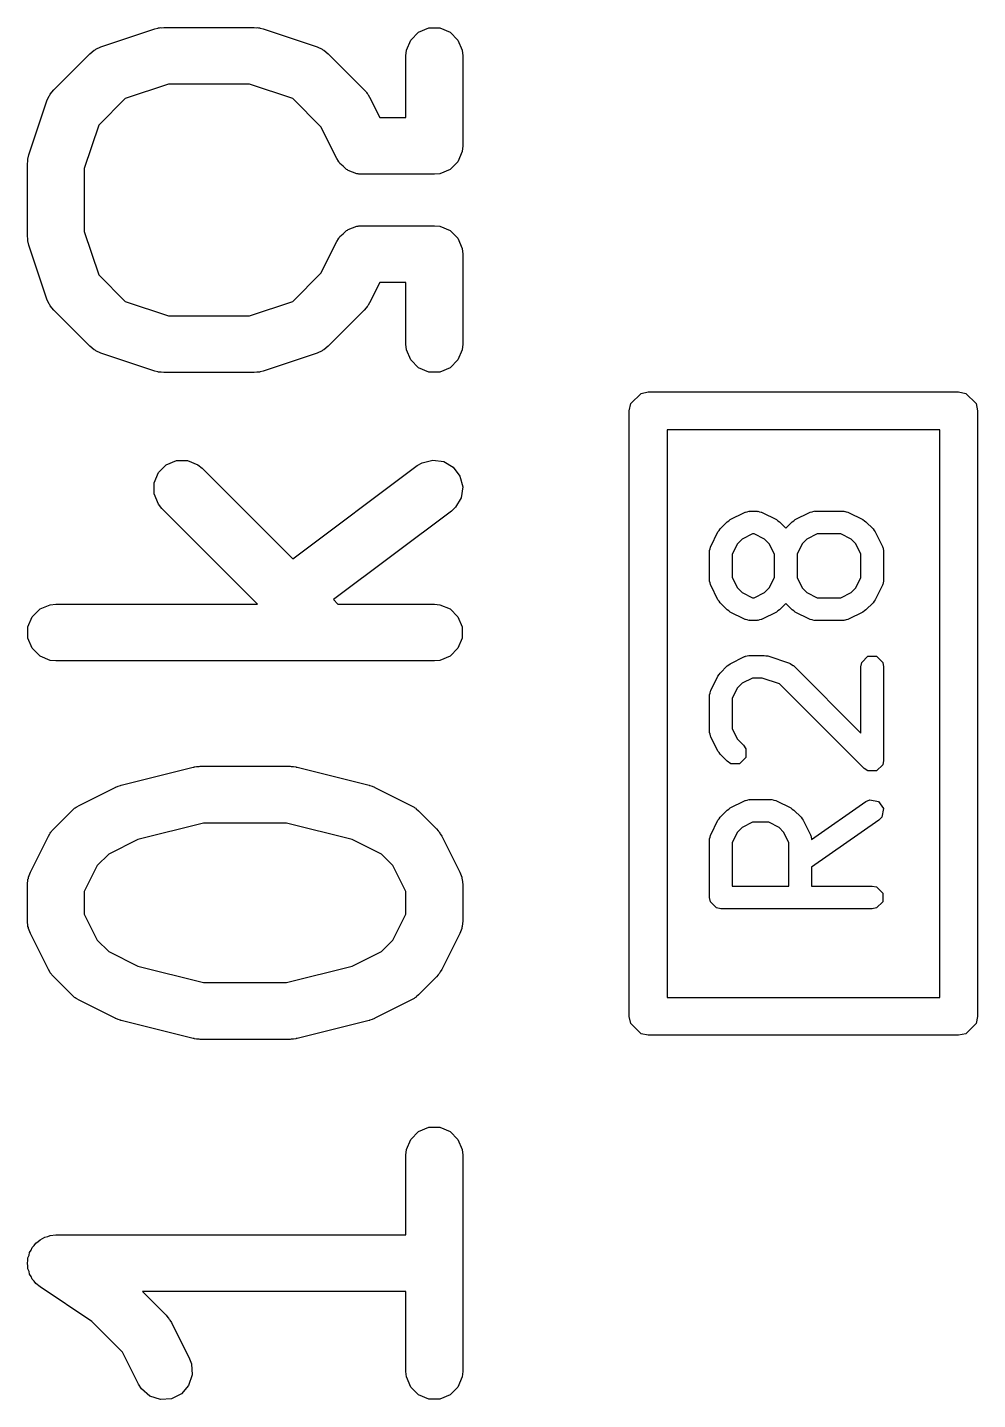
# Model space of a CAD drawing. Header units: millimetres. Extents: x 129 to 276, y -185 to -58.
# Drawn here: x 135.95 to 138.46, y -122.313 to -118.687 of the extents above; entities that cross this region are included whole.
import ezdxf

# ---------------------------------------------------------------- set-up
doc = ezdxf.new("R2010")
doc.units = ezdxf.units.MM
doc.layers.add('F.Fab', color=9, linetype='CONTINUOUS', true_color=0xafafaf)

msp = doc.modelspace()

# ---------------------------------------------------------------- linework, layer by layer
at = {"layer": 'F.Fab', "linetype": 'CONTINUOUS'}
for p, q in [((136.143959, -118.738372), (136.286815, -118.690753)), ((136.286815, -118.690753), (136.29407, -118.689103)), ((136.29407, -118.689103), (136.295901, -118.688345)), ((136.295901, -118.688345), (136.298554, -118.688083)), ((136.298554, -118.688083), (136.301152, -118.687493)), ((136.301152, -118.687493), (136.303126, -118.687633)), ((136.303126, -118.687633), (136.310533, -118.686904)), ((136.310533, -118.686904), (136.548628, -118.686904)), ((136.548628, -118.686904), (136.556033, -118.687633)), ((136.556033, -118.687633), (136.558008, -118.687493)), ((136.558008, -118.687493), (136.560605, -118.688083)), ((136.560605, -118.688083), (136.56326, -118.688345)), ((136.56326, -118.688345), (136.565091, -118.689103)), ((136.565091, -118.689103), (136.572345, -118.690753)), ((136.572345, -118.690753), (136.715202, -118.738372)), ((136.962459, -118.720236), (136.983151, -118.699544)), ((136.983151, -118.699544), (137.010187, -118.688345)), ((137.010187, -118.688345), (137.039451, -118.688345)), ((137.039451, -118.688345), (137.066487, -118.699544)), ((137.066487, -118.699544), (137.087179, -118.720236)), ((136.130533, -118.744366), (136.143959, -118.738372)), ((136.715202, -118.738372), (136.728627, -118.744366)), ((136.95126, -118.747272), (136.962459, -118.720236)), ((137.087179, -118.720236), (137.098378, -118.747272)), ((136.019405, -118.851728), (136.114643, -118.75649)), ((136.114643, -118.75649), (136.126008, -118.747162)), ((136.126008, -118.747162), (136.128498, -118.74613)), ((136.128498, -118.74613), (136.130533, -118.744366)), ((136.728627, -118.744366), (136.730662, -118.746131)), ((136.730662, -118.746131), (136.733153, -118.747163)), ((136.733153, -118.747163), (136.744518, -118.75649)), ((136.744518, -118.75649), (136.839756, -118.851728)), ((136.949819, -118.761904), (136.95126, -118.747272)), ((136.949819, -118.924999), (136.949819, -118.761904)), ((137.098378, -118.747272), (137.099819, -118.761904)), ((137.099819, -118.761904), (137.099819, -118.999999)), ((136.322703, -118.836904), (136.20819, -118.875075)), ((136.536458, -118.836904), (136.322703, -118.836904)), ((136.650971, -118.875075), (136.536458, -118.836904)), ((135.953668, -119.023901), (136.001287, -118.881044)), ((136.001287, -118.881044), (136.007281, -118.867619)), ((136.007281, -118.867619), (136.009046, -118.865583)), ((136.009046, -118.865583), (136.010078, -118.863093)), ((136.010078, -118.863093), (136.019405, -118.851728)), ((136.20819, -118.875075), (136.13799, -118.945274)), ((136.725084, -118.949188), (136.650971, -118.875075)), ((136.839756, -118.851728), (136.844476, -118.857478)), ((136.844476, -118.857478), (136.845973, -118.858777)), ((136.845973, -118.858777), (136.847392, -118.861031)), ((136.847392, -118.861031), (136.849084, -118.863093)), ((136.849084, -118.863093), (136.849842, -118.864925)), ((136.849842, -118.864925), (136.853805, -118.87122)), ((136.853805, -118.87122), (136.880694, -118.924999)), ((136.13799, -118.945274), (136.099819, -119.059788)), ((136.76726, -119.03354), (136.725084, -118.949188)), ((136.880694, -118.924999), (136.949819, -118.924999)), ((135.952018, -119.031154), (135.953668, -119.023901)), ((137.098378, -119.014631), (137.087179, -119.041667)), ((137.099819, -118.999999), (137.098378, -119.014631)), ((135.949819, -119.047618), (135.950548, -119.040212)), ((135.949819, -119.238094), (135.949819, -119.047618)), ((135.950408, -119.038238), (135.950998, -119.03564)), ((135.950548, -119.040212), (135.950408, -119.038238)), ((135.950998, -119.03564), (135.95126, -119.032986)), ((135.95126, -119.032986), (135.952018, -119.031154)), ((136.099819, -119.059788), (136.099819, -119.225923)), ((136.771224, -119.039839), (136.76726, -119.03354)), ((136.771982, -119.041667), (136.771224, -119.039839)), ((136.773043, -119.042728), (136.771982, -119.041667)), ((136.775092, -119.045983), (136.773043, -119.042728)), ((136.784176, -119.053861), (136.775092, -119.045983)), ((136.792674, -119.062359), (136.784176, -119.053861)), ((136.795164, -119.06339), (136.792674, -119.062359)), ((136.7972, -119.065156), (136.795164, -119.06339)), ((137.066487, -119.062359), (137.039451, -119.073558)), ((137.087179, -119.041667), (137.066487, -119.062359)), ((136.808602, -119.068956), (136.7972, -119.065156)), ((136.81971, -119.073558), (136.808602, -119.068956)), ((136.823535, -119.073934), (136.81971, -119.073558)), ((136.824961, -119.07441), (136.823535, -119.073934)), ((136.826936, -119.074269), (136.824961, -119.07441)), ((136.834342, -119.074999), (136.826936, -119.074269)), ((137.024819, -119.074999), (136.834342, -119.074999)), ((137.039451, -119.073558), (137.024819, -119.074999)), ((135.950548, -119.245499), (135.949819, -119.238094)), ((135.950408, -119.247474), (135.950548, -119.245499)), ((136.099819, -119.225923), (136.13799, -119.340437)), ((136.76726, -119.252172), (136.771224, -119.245872)), ((136.771224, -119.245872), (136.771982, -119.244045)), ((136.771982, -119.244045), (136.773043, -119.242983)), ((136.773043, -119.242983), (136.775092, -119.239729)), ((136.775092, -119.239729), (136.784176, -119.23185)), ((136.784176, -119.23185), (136.792674, -119.223353)), ((136.792674, -119.223353), (136.795164, -119.222321)), ((136.795164, -119.222321), (136.7972, -119.220556)), ((136.7972, -119.220556), (136.808602, -119.216755)), ((136.808602, -119.216755), (136.81971, -119.212154)), ((136.81971, -119.212154), (136.823535, -119.211777)), ((136.823535, -119.211777), (136.824961, -119.211302)), ((136.824961, -119.211302), (136.826936, -119.211442)), ((136.826936, -119.211442), (136.834342, -119.210713)), ((136.834342, -119.210713), (137.024819, -119.210713)), ((137.024819, -119.210713), (137.039451, -119.212154)), ((137.039451, -119.212154), (137.066487, -119.223353)), ((137.066487, -119.223353), (137.087179, -119.244045)), ((137.087179, -119.244045), (137.098378, -119.271081)), ((135.950998, -119.250071), (135.950408, -119.247474)), ((135.95126, -119.252726), (135.950998, -119.250071)), ((135.952018, -119.254557), (135.95126, -119.252726)), ((135.953668, -119.261811), (135.952018, -119.254557)), ((136.001287, -119.404668), (135.953668, -119.261811)), ((136.725084, -119.336524), (136.76726, -119.252172)), ((137.098378, -119.271081), (137.099819, -119.285713)), ((137.099819, -119.285713), (137.099819, -119.523808)), ((136.13799, -119.340437), (136.20819, -119.410637)), ((136.650971, -119.410636), (136.725084, -119.336524)), ((136.880695, -119.360713), (136.853805, -119.414492)), ((136.949819, -119.360713), (136.880695, -119.360713)), ((136.949819, -119.523808), (136.949819, -119.360713)), ((136.007281, -119.418093), (136.001287, -119.404668)), ((136.009046, -119.420128), (136.007281, -119.418093)), ((136.010078, -119.422619), (136.009046, -119.420128)), ((136.019405, -119.433984), (136.010078, -119.422619)), ((136.20819, -119.410637), (136.322703, -119.448808)), ((136.536458, -119.448808), (136.650971, -119.410636)), ((136.845973, -119.426935), (136.844476, -119.428233)), ((136.847392, -119.42468), (136.845973, -119.426935)), ((136.849084, -119.422619), (136.847392, -119.42468)), ((136.849842, -119.420786), (136.849084, -119.422619)), ((136.853805, -119.414492), (136.849842, -119.420786)), ((136.114643, -119.529222), (136.019405, -119.433984)), ((136.322703, -119.448808), (136.536458, -119.448808)), ((136.839756, -119.433984), (136.744518, -119.529222)), ((136.844476, -119.428233), (136.839756, -119.433984)), ((136.126008, -119.53855), (136.114643, -119.529222)), ((136.744518, -119.529222), (136.733153, -119.538549)), ((136.95126, -119.53844), (136.949819, -119.523808)), ((137.099819, -119.523808), (137.098378, -119.53844)), ((136.128498, -119.539581), (136.126008, -119.53855)), ((136.130533, -119.541346), (136.128498, -119.539581)), ((136.143959, -119.54734), (136.130533, -119.541346)), ((136.286815, -119.594959), (136.143959, -119.54734)), ((136.715202, -119.54734), (136.572345, -119.594959)), ((136.728627, -119.541346), (136.715202, -119.54734)), ((136.730662, -119.53958), (136.728627, -119.541346)), ((136.733153, -119.538549), (136.730662, -119.53958)), ((136.962459, -119.565476), (136.95126, -119.53844)), ((136.983151, -119.586168), (136.962459, -119.565476)), ((137.087179, -119.565476), (137.066487, -119.586168)), ((137.098378, -119.53844), (137.087179, -119.565476)), ((136.29407, -119.596608), (136.286815, -119.594959)), ((136.295901, -119.597367), (136.29407, -119.596608)), ((136.298554, -119.597628), (136.295901, -119.597367)), ((136.301152, -119.598219), (136.298554, -119.597628)), ((136.303126, -119.598078), (136.301152, -119.598219)), ((136.310533, -119.598808), (136.303126, -119.598078)), ((136.548628, -119.598808), (136.310533, -119.598808)), ((136.556033, -119.598078), (136.548628, -119.598808)), ((136.558008, -119.598219), (136.556033, -119.598078)), ((136.560605, -119.597628), (136.558008, -119.598219)), ((136.56326, -119.597367), (136.560605, -119.597628)), ((136.565091, -119.596608), (136.56326, -119.597367)), ((136.572345, -119.594959), (136.565091, -119.596608)), ((137.010187, -119.597367), (136.983151, -119.586168)), ((137.039451, -119.597367), (137.010187, -119.597367)), ((137.066487, -119.586168), (137.039451, -119.597367)), ((137.54, -119.7), (137.543806, -119.680866)), ((137.543806, -119.680866), (137.570866, -119.653806)), ((137.570866, -119.653806), (137.59, -119.65)), ((137.59, -119.65), (138.41, -119.65)), ((138.41, -119.65), (138.429134, -119.653806)), ((138.429134, -119.653806), (138.456194, -119.680866)), ((138.456194, -119.680866), (138.46, -119.7)), ((137.54, -121.3), (137.54, -119.7)), ((138.46, -119.7), (138.46, -121.3)), ((137.64, -119.75), (137.64, -121.25)), ((138.36, -119.75), (137.64, -119.75)), ((138.36, -121.25), (138.36, -119.75)), ((136.295792, -119.863093), (136.316484, -119.842401)), ((136.316484, -119.842401), (136.343521, -119.831202)), ((136.343521, -119.831202), (136.372783, -119.831202)), ((136.372783, -119.831202), (136.39982, -119.842401)), ((136.39982, -119.842401), (136.411185, -119.851728)), ((136.411185, -119.851728), (136.650903, -120.091446)), ((136.650903, -120.091446), (136.979819, -119.844761)), ((136.979819, -119.844761), (136.992389, -119.837134)), ((136.992389, -119.837134), (137.020738, -119.829872)), ((137.020738, -119.829872), (137.049706, -119.834011)), ((137.049706, -119.834011), (137.074887, -119.84892)), ((137.074887, -119.84892), (137.092446, -119.872331)), ((136.284593, -119.89013), (136.295792, -119.863093)), ((136.284593, -119.919392), (136.284593, -119.89013)), ((137.092446, -119.872331), (137.099708, -119.900679)), ((136.295792, -119.946429), (136.284593, -119.919392)), ((137.09557, -119.929648), (137.08066, -119.954829)), ((137.099708, -119.900679), (137.09557, -119.929648)), ((136.305119, -119.957794), (136.295792, -119.946429)), ((136.558038, -120.210713), (136.305119, -119.957794)), ((137.069819, -119.964761), (136.758046, -120.198589)), ((137.08066, -119.954829), (137.069819, -119.964761)), ((137.806606, -119.987452), (137.844702, -119.968405)), ((137.844702, -119.968405), (137.84615, -119.968008)), ((137.84615, -119.968008), (137.846637, -119.967522)), ((137.846637, -119.967522), (137.851356, -119.966583)), ((137.851356, -119.966583), (137.855992, -119.965314)), ((137.855992, -119.965314), (137.856643, -119.965531)), ((137.856643, -119.965531), (137.858118, -119.965238)), ((137.858118, -119.965238), (137.877165, -119.965238)), ((137.877165, -119.965238), (137.878639, -119.965531)), ((137.878639, -119.965531), (137.879291, -119.965314)), ((137.879291, -119.965314), (137.883926, -119.966583)), ((137.883926, -119.966583), (137.888646, -119.967522)), ((137.888646, -119.967522), (137.889132, -119.968008)), ((137.889132, -119.968008), (137.890581, -119.968405)), ((137.890581, -119.968405), (137.928676, -119.987452)), ((137.978035, -119.987452), (138.01613, -119.968405)), ((138.01613, -119.968405), (138.017578, -119.968008)), ((138.017578, -119.968008), (138.018065, -119.967522)), ((138.018065, -119.967522), (138.022784, -119.966583)), ((138.022784, -119.966583), (138.02742, -119.965314)), ((138.02742, -119.965314), (138.028071, -119.965531)), ((138.028071, -119.965531), (138.029546, -119.965238)), ((138.029546, -119.965238), (138.105737, -119.965238)), ((138.105737, -119.965238), (138.107211, -119.965531)), ((138.107211, -119.965531), (138.107863, -119.965314)), ((138.107863, -119.965314), (138.112498, -119.966583)), ((138.112498, -119.966583), (138.117218, -119.967522)), ((138.117218, -119.967522), (138.117704, -119.968008)), ((138.117704, -119.968008), (138.119153, -119.968405)), ((138.119153, -119.968405), (138.157248, -119.987452)), ((137.779761, -120.01212), (137.798808, -119.993073)), ((137.798808, -119.993073), (137.802805, -119.990401)), ((137.802805, -119.990401), (137.806606, -119.987452)), ((137.928676, -119.987452), (137.932476, -119.990402)), ((137.932476, -119.990402), (137.936473, -119.993072)), ((137.936473, -119.993072), (137.953355, -120.009954)), ((137.953355, -120.009954), (137.970238, -119.993072)), ((137.970238, -119.993072), (137.974234, -119.990401)), ((137.974234, -119.990401), (137.978035, -119.987452)), ((138.157248, -119.987452), (138.161048, -119.990402)), ((138.161048, -119.990402), (138.165045, -119.993072)), ((138.165045, -119.993072), (138.184093, -120.01212)), ((137.755094, -120.058011), (137.774142, -120.019916)), ((137.774142, -120.019916), (137.777089, -120.016119)), ((137.777089, -120.016119), (137.779761, -120.01212)), ((137.837794, -120.03894), (137.82563, -120.051104)), ((137.8652, -120.025238), (137.837794, -120.03894)), ((137.870083, -120.025238), (137.8652, -120.025238)), ((137.89749, -120.038941), (137.870083, -120.025238)), ((137.909651, -120.051102), (137.89749, -120.038941)), ((138.00922, -120.038941), (137.997059, -120.051102)), ((138.036628, -120.025238), (138.00922, -120.038941)), ((138.098655, -120.025238), (138.036628, -120.025238)), ((138.126062, -120.038941), (138.098655, -120.025238)), ((138.138223, -120.051102), (138.126062, -120.038941)), ((138.184093, -120.01212), (138.186763, -120.016116)), ((138.186763, -120.016116), (138.189713, -120.019917)), ((138.189713, -120.019917), (138.20876, -120.058012)), ((137.751927, -120.071428), (137.75222, -120.069953)), ((137.751927, -120.147619), (137.751927, -120.071428)), ((137.752003, -120.069302), (137.753272, -120.064665)), ((137.75222, -120.069953), (137.752003, -120.069302)), ((137.753272, -120.064665), (137.754211, -120.059947)), ((137.754211, -120.059947), (137.754697, -120.05946)), ((137.754697, -120.05946), (137.755094, -120.058011)), ((137.82563, -120.051104), (137.811927, -120.078511)), ((137.811927, -120.078511), (137.811927, -120.140536)), ((137.923356, -120.078511), (137.909651, -120.051102)), ((137.923356, -120.140535), (137.923356, -120.078511)), ((137.997059, -120.051102), (137.983356, -120.078509)), ((137.983356, -120.078509), (137.983356, -120.140537)), ((138.151927, -120.078509), (138.138223, -120.051102)), ((138.151927, -120.140537), (138.151927, -120.078509)), ((138.20876, -120.058012), (138.209156, -120.05946)), ((138.209156, -120.05946), (138.209643, -120.059947)), ((138.209643, -120.059947), (138.210581, -120.064666)), ((138.210581, -120.064666), (138.211851, -120.069302)), ((138.211851, -120.069302), (138.211633, -120.069953)), ((138.211633, -120.069953), (138.211927, -120.071428)), ((138.211927, -120.071428), (138.211927, -120.147619)), ((137.75222, -120.149093), (137.751927, -120.147619)), ((137.752003, -120.149745), (137.75222, -120.149093)), ((137.753272, -120.154381), (137.752003, -120.149745)), ((137.811927, -120.140536), (137.82563, -120.167943)), ((137.909652, -120.167942), (137.923356, -120.140535)), ((137.983356, -120.140537), (137.997058, -120.167942)), ((138.138225, -120.167941), (138.151927, -120.140537)), ((138.211851, -120.149745), (138.210581, -120.15438)), ((138.211927, -120.147619), (138.211633, -120.149093)), ((138.211633, -120.149093), (138.211851, -120.149745)), ((137.754211, -120.1591), (137.753272, -120.154381)), ((137.754697, -120.159586), (137.754211, -120.1591)), ((137.755094, -120.161036), (137.754697, -120.159586)), ((137.774142, -120.199131), (137.755094, -120.161036)), ((137.82563, -120.167943), (137.837793, -120.180105)), ((137.837793, -120.180105), (137.865201, -120.193809)), ((137.870082, -120.193809), (137.897488, -120.180105)), ((137.897488, -120.180105), (137.909652, -120.167942)), ((137.997058, -120.167942), (138.00922, -120.180104)), ((138.00922, -120.180104), (138.036629, -120.193809)), ((138.098654, -120.193809), (138.12606, -120.180105)), ((138.12606, -120.180105), (138.138225, -120.167941)), ((138.20876, -120.161035), (138.189713, -120.19913)), ((138.209156, -120.159586), (138.20876, -120.161035)), ((138.209643, -120.1591), (138.209156, -120.159586)), ((138.210581, -120.15438), (138.209643, -120.1591)), ((135.962459, -120.244045), (135.983151, -120.223353)), ((135.983151, -120.223353), (136.010187, -120.212154)), ((136.010187, -120.212154), (136.024819, -120.210713)), ((136.024819, -120.210713), (136.558038, -120.210713)), ((136.758046, -120.198589), (136.77017, -120.210713)), ((136.77017, -120.210713), (137.024819, -120.210713)), ((137.024819, -120.210713), (137.039451, -120.212154)), ((137.039451, -120.212154), (137.066487, -120.223353)), ((137.066487, -120.223353), (137.087179, -120.244045)), ((137.777094, -120.202934), (137.774142, -120.199131)), ((137.779762, -120.206927), (137.777094, -120.202934)), ((137.798809, -120.225975), (137.779762, -120.206927)), ((137.865201, -120.193809), (137.870082, -120.193809)), ((137.953355, -120.209092), (137.936473, -120.225975)), ((137.970238, -120.225975), (137.953355, -120.209092)), ((138.036629, -120.193809), (138.098654, -120.193809)), ((138.184092, -120.206928), (138.165045, -120.225975)), ((138.186761, -120.202933), (138.184092, -120.206928)), ((138.189713, -120.19913), (138.186761, -120.202933)), ((135.95126, -120.271081), (135.962459, -120.244045)), ((137.087179, -120.244045), (137.098378, -120.271081)), ((137.802815, -120.228651), (137.798809, -120.225975)), ((137.806606, -120.231594), (137.802815, -120.228651)), ((137.844702, -120.250642), (137.806606, -120.231594)), ((137.84615, -120.251038), (137.844702, -120.250642)), ((137.846637, -120.251525), (137.84615, -120.251038)), ((137.851348, -120.252462), (137.846637, -120.251525)), ((137.855992, -120.253734), (137.851348, -120.252462)), ((137.856645, -120.253516), (137.855992, -120.253734)), ((137.858118, -120.253809), (137.856645, -120.253516)), ((137.877165, -120.253809), (137.858118, -120.253809)), ((137.878639, -120.253515), (137.877165, -120.253809)), ((137.879291, -120.253733), (137.878639, -120.253515)), ((137.883927, -120.252463), (137.879291, -120.253733)), ((137.888646, -120.251525), (137.883927, -120.252463)), ((137.889132, -120.251038), (137.888646, -120.251525)), ((137.890582, -120.250642), (137.889132, -120.251038)), ((137.928677, -120.231594), (137.890582, -120.250642)), ((137.932473, -120.228646), (137.928677, -120.231594)), ((137.936473, -120.225975), (137.932473, -120.228646)), ((137.974237, -120.228646), (137.970238, -120.225975)), ((137.978034, -120.231594), (137.974237, -120.228646)), ((138.01613, -120.250642), (137.978034, -120.231594)), ((138.017578, -120.251038), (138.01613, -120.250642)), ((138.018065, -120.251525), (138.017578, -120.251038)), ((138.022776, -120.252462), (138.018065, -120.251525)), ((138.02742, -120.253734), (138.022776, -120.252462)), ((138.028073, -120.253516), (138.02742, -120.253734)), ((138.029546, -120.253809), (138.028073, -120.253516)), ((138.105737, -120.253809), (138.029546, -120.253809)), ((138.107211, -120.253515), (138.105737, -120.253809)), ((138.107863, -120.253733), (138.107211, -120.253515)), ((138.112499, -120.252463), (138.107863, -120.253733)), ((138.117218, -120.251525), (138.112499, -120.252463)), ((138.117704, -120.251038), (138.117218, -120.251525)), ((138.119154, -120.250642), (138.117704, -120.251038)), ((138.157249, -120.231594), (138.119154, -120.250642)), ((138.161045, -120.228646), (138.157249, -120.231594)), ((138.165045, -120.225975), (138.161045, -120.228646)), ((135.95126, -120.300345), (135.95126, -120.271081)), ((137.098378, -120.271081), (137.098378, -120.300345)), ((135.962459, -120.327381), (135.95126, -120.300345)), ((135.983151, -120.348073), (135.962459, -120.327381)), ((137.087179, -120.327381), (137.066487, -120.348073)), ((137.098378, -120.300345), (137.087179, -120.327381)), ((136.010187, -120.359272), (135.983151, -120.348073)), ((136.024819, -120.360713), (136.010187, -120.359272)), ((137.024819, -120.360713), (136.024819, -120.360713)), ((137.039451, -120.359272), (137.024819, -120.360713)), ((137.066487, -120.348073), (137.039451, -120.359272)), ((137.802805, -120.371353), (137.806606, -120.368404)), ((137.806606, -120.368404), (137.844702, -120.349357)), ((137.844702, -120.349357), (137.84615, -120.34896)), ((137.84615, -120.34896), (137.846637, -120.348474)), ((137.846637, -120.348474), (137.851356, -120.347535)), ((137.851356, -120.347535), (137.855992, -120.346266)), ((137.855992, -120.346266), (137.856643, -120.346483)), ((137.856643, -120.346483), (137.858118, -120.34619)), ((137.858118, -120.34619), (137.896213, -120.34619)), ((137.896213, -120.34619), (137.900927, -120.347127)), ((137.900927, -120.347127), (137.9057, -120.347729)), ((137.9057, -120.347729), (137.962843, -120.366776)), ((137.962843, -120.366776), (137.96415, -120.367521)), ((137.96415, -120.367521), (137.964836, -120.367521)), ((137.964836, -120.367521), (137.96883, -120.370189)), ((138.151927, -120.37619), (138.154211, -120.364709)), ((138.154211, -120.364709), (138.170446, -120.348474)), ((138.170446, -120.348474), (138.193408, -120.348474)), ((138.193408, -120.348474), (138.209643, -120.364709)), ((138.209643, -120.364709), (138.211927, -120.37619)), ((137.755094, -120.438963), (137.774142, -120.400868)), ((137.774142, -120.400868), (137.777089, -120.397071)), ((137.777089, -120.397071), (137.779761, -120.393072)), ((137.779761, -120.393072), (137.798808, -120.374025)), ((137.798808, -120.374025), (137.802805, -120.371353)), ((137.8652, -120.40619), (137.837794, -120.419892)), ((137.891343, -120.40619), (137.8652, -120.40619)), ((137.937151, -120.421458), (137.891343, -120.40619)), ((137.96883, -120.370189), (137.973012, -120.372574)), ((137.973012, -120.372574), (137.973319, -120.373189)), ((137.973319, -120.373189), (137.974569, -120.374024)), ((137.974569, -120.374024), (138.151927, -120.551382)), ((138.151927, -120.551382), (138.151927, -120.37619)), ((138.211927, -120.37619), (138.211927, -120.623809)), ((137.753272, -120.445617), (137.754211, -120.440899)), ((137.754211, -120.440899), (137.754697, -120.440412)), ((137.754697, -120.440412), (137.755094, -120.438963)), ((137.82563, -120.432056), (137.811927, -120.459463)), ((137.837794, -120.419892), (137.82563, -120.432056)), ((138.160714, -120.645022), (137.937151, -120.421458)), ((137.751927, -120.45238), (137.75222, -120.450905)), ((137.751927, -120.547618), (137.751927, -120.45238)), ((137.752003, -120.450254), (137.753272, -120.445617)), ((137.75222, -120.450905), (137.752003, -120.450254)), ((137.811927, -120.459463), (137.811927, -120.540535)), ((137.75222, -120.549092), (137.751927, -120.547618)), ((137.752003, -120.549744), (137.75222, -120.549092)), ((137.753272, -120.55438), (137.752003, -120.549744)), ((137.811927, -120.540535), (137.82563, -120.567941)), ((137.754211, -120.559099), (137.753272, -120.55438)), ((137.754697, -120.559585), (137.754211, -120.559099)), ((137.755094, -120.561035), (137.754697, -120.559585)), ((137.774142, -120.59913), (137.755094, -120.561035)), ((137.82563, -120.567941), (137.841236, -120.583548)), ((137.841236, -120.583548), (137.847739, -120.593282)), ((137.777089, -120.602926), (137.774142, -120.59913)), ((137.779761, -120.606926), (137.777089, -120.602926)), ((137.798808, -120.625973), (137.779761, -120.606926)), ((137.847738, -120.616241), (137.831501, -120.632478)), ((137.847739, -120.593282), (137.847738, -120.616241)), ((136.197105, -120.689143), (136.387581, -120.641524)), ((136.387581, -120.641524), (136.390117, -120.641148)), ((136.390117, -120.641148), (136.391139, -120.640726)), ((136.391139, -120.640726), (136.396651, -120.640183)), ((136.396651, -120.640183), (136.402125, -120.639374)), ((136.402125, -120.639374), (136.403217, -120.639536)), ((136.403217, -120.639536), (136.405771, -120.639285)), ((136.405771, -120.639285), (136.643866, -120.639285)), ((136.643866, -120.639285), (136.646419, -120.639536)), ((136.646419, -120.639536), (136.647512, -120.639374)), ((136.647512, -120.639374), (136.652985, -120.640183)), ((136.652985, -120.640183), (136.658498, -120.640726)), ((136.658498, -120.640726), (136.659519, -120.641148)), ((136.659519, -120.641148), (136.662056, -120.641524)), ((136.662056, -120.641524), (136.852532, -120.689143)), ((137.808541, -120.632477), (137.798808, -120.625973)), ((137.831501, -120.632478), (137.808541, -120.632477)), ((138.170443, -120.651522), (138.160714, -120.645022)), ((138.170446, -120.651525), (138.170443, -120.651522)), ((138.170447, -120.651525), (138.170446, -120.651525)), ((138.193407, -120.651526), (138.170447, -120.651525)), ((138.193408, -120.651525), (138.193407, -120.651526)), ((138.209643, -120.63529), (138.193408, -120.651525)), ((138.211927, -120.623809), (138.209643, -120.63529)), ((136.086516, -120.742441), (136.181754, -120.694822)), ((136.181754, -120.694822), (136.182823, -120.694412)), ((136.182823, -120.694412), (136.183259, -120.69409)), ((136.183259, -120.69409), (136.189395, -120.691897)), ((136.189395, -120.691897), (136.195485, -120.689567)), ((136.195485, -120.689567), (136.196025, -120.689528)), ((136.196025, -120.689528), (136.197105, -120.689143)), ((136.852532, -120.689143), (136.853611, -120.689528)), ((136.853611, -120.689528), (136.854151, -120.689567)), ((136.854151, -120.689567), (136.860232, -120.691894)), ((136.860232, -120.691894), (136.866378, -120.69409)), ((136.866378, -120.69409), (136.866813, -120.694412)), ((136.866813, -120.694412), (136.867883, -120.694822)), ((136.867883, -120.694822), (136.963121, -120.742441)), ((137.806606, -120.749357), (137.844702, -120.730309)), ((137.844702, -120.730309), (137.84615, -120.729912)), ((137.84615, -120.729912), (137.846637, -120.729426)), ((137.846637, -120.729426), (137.851348, -120.728488)), ((137.851348, -120.728488), (137.855992, -120.727217)), ((137.855992, -120.727217), (137.856645, -120.727434)), ((137.856645, -120.727434), (137.858118, -120.727142)), ((137.858118, -120.727142), (137.91526, -120.727142)), ((137.91526, -120.727142), (137.916734, -120.727435)), ((137.916734, -120.727435), (137.917386, -120.727218)), ((137.917386, -120.727218), (137.922021, -120.728487)), ((137.922021, -120.728487), (137.926741, -120.729426)), ((137.926741, -120.729426), (137.927227, -120.729912)), ((137.927227, -120.729912), (137.928676, -120.730309)), ((137.928676, -120.730309), (137.966773, -120.749357)), ((138.164723, -120.732565), (138.175438, -120.727853)), ((138.175438, -120.727853), (138.198049, -120.731843)), ((138.198049, -120.731843), (138.211216, -120.750654)), ((136.019405, -120.804109), (136.067024, -120.75649)), ((136.067024, -120.75649), (136.072773, -120.751771)), ((136.072773, -120.751771), (136.074073, -120.750273)), ((136.074073, -120.750273), (136.076332, -120.748851)), ((136.076332, -120.748851), (136.078389, -120.747163)), ((136.078389, -120.747163), (136.080216, -120.746405)), ((136.080216, -120.746405), (136.086516, -120.742441)), ((136.963121, -120.742441), (136.969417, -120.746404)), ((136.969417, -120.746404), (136.971247, -120.747162)), ((136.971247, -120.747162), (136.973305, -120.748851)), ((136.973305, -120.748851), (136.975564, -120.750273)), ((136.975564, -120.750273), (136.976863, -120.751771)), ((136.976863, -120.751771), (136.982612, -120.756489)), ((136.982612, -120.756489), (137.030232, -120.804108)), ((137.779762, -120.774024), (137.798809, -120.754976)), ((137.798809, -120.754976), (137.802815, -120.752299)), ((137.802815, -120.752299), (137.806606, -120.749357)), ((137.966773, -120.749357), (137.970576, -120.752309)), ((137.970576, -120.752309), (137.974569, -120.754977)), ((137.974569, -120.754977), (137.993617, -120.774024)), ((138.021367, -120.832913), (138.164723, -120.732565)), ((138.211216, -120.750654), (138.207226, -120.773264)), ((136.014686, -120.809858), (136.019405, -120.804109)), ((136.415005, -120.789285), (136.241471, -120.832668)), ((136.634632, -120.789285), (136.415005, -120.789285)), ((136.808166, -120.832668), (136.634632, -120.789285)), ((137.030232, -120.804108), (137.03495, -120.809857)), ((137.755094, -120.819915), (137.774142, -120.78182)), ((137.774142, -120.78182), (137.777094, -120.778016)), ((137.777094, -120.778016), (137.779762, -120.774024)), ((137.837793, -120.800845), (137.82563, -120.813007)), ((137.865201, -120.787142), (137.837793, -120.800845)), ((137.908178, -120.787142), (137.865201, -120.787142)), ((137.935585, -120.800845), (137.908178, -120.787142)), ((137.947746, -120.813007), (137.935585, -120.800845)), ((137.993617, -120.774024), (137.99629, -120.778025)), ((137.99629, -120.778025), (137.999236, -120.78182)), ((137.999236, -120.78182), (138.018284, -120.819916)), ((138.19913, -120.781719), (138.021451, -120.906094)), ((138.207226, -120.773264), (138.19913, -120.781719)), ((135.957737, -120.918839), (136.005356, -120.823601)), ((136.005356, -120.823601), (136.00932, -120.817301)), ((136.00932, -120.817301), (136.010078, -120.815474)), ((136.010078, -120.815474), (136.011766, -120.813417)), ((136.011766, -120.813417), (136.013188, -120.811158)), ((136.013188, -120.811158), (136.014686, -120.809858)), ((136.241471, -120.832668), (136.164484, -120.871162)), ((136.885153, -120.871162), (136.808166, -120.832668)), ((137.03495, -120.809857), (137.03645, -120.811158)), ((137.03645, -120.811158), (137.037872, -120.813417)), ((137.037872, -120.813417), (137.03956, -120.815474)), ((137.03956, -120.815474), (137.040317, -120.817301)), ((137.040317, -120.817301), (137.044282, -120.823601)), ((137.044282, -120.823601), (137.091901, -120.918839)), ((137.751927, -120.833332), (137.75222, -120.831857)), ((137.751927, -120.985713), (137.751927, -120.833332)), ((137.752003, -120.831206), (137.753272, -120.826569)), ((137.75222, -120.831857), (137.752003, -120.831206)), ((137.753272, -120.826569), (137.754211, -120.821851)), ((137.754211, -120.821851), (137.754697, -120.821364)), ((137.754697, -120.821364), (137.755094, -120.819915)), ((137.82563, -120.813007), (137.811927, -120.840415)), ((137.811927, -120.840415), (137.811927, -120.955713)), ((137.961451, -120.840415), (137.947746, -120.813007)), ((137.961451, -120.955713), (137.961451, -120.840415)), ((138.018284, -120.819916), (138.01868, -120.821364)), ((138.01868, -120.821364), (138.019167, -120.821851)), ((138.019167, -120.821851), (138.020104, -120.826562)), ((138.020104, -120.826562), (138.021376, -120.831206)), ((138.021376, -120.831206), (138.021158, -120.831859)), ((138.021158, -120.831859), (138.021367, -120.832913)), ((136.164484, -120.871162), (136.134077, -120.901569)), ((136.915561, -120.901569), (136.885153, -120.871162)), ((136.134077, -120.901569), (136.099819, -120.970085)), ((136.949819, -120.970085), (136.915561, -120.901569)), ((138.021451, -120.906094), (138.021451, -120.955713)), ((135.949819, -120.95238), (135.95126, -120.937748)), ((135.95126, -120.937748), (135.952291, -120.935258)), ((135.952291, -120.935258), (135.952482, -120.932571)), ((135.952482, -120.932571), (135.957737, -120.918839)), ((137.091901, -120.918839), (137.097156, -120.93257)), ((137.097156, -120.93257), (137.097347, -120.935259)), ((137.097347, -120.935259), (137.098378, -120.937748)), ((137.098378, -120.937748), (137.099819, -120.95238)), ((135.949819, -121.047618), (135.949819, -120.95238)), ((136.099819, -120.970085), (136.099819, -121.029913)), ((136.949819, -121.029913), (136.949819, -120.970085)), ((137.099819, -120.95238), (137.099819, -121.047618)), ((137.754211, -120.997194), (137.751927, -120.985713)), ((137.811927, -120.955713), (137.961451, -120.955713)), ((138.021451, -120.955713), (138.181927, -120.955713)), ((138.181927, -120.955713), (138.193408, -120.957997)), ((138.193408, -120.957997), (138.209643, -120.974232)), ((138.209643, -120.974232), (138.209643, -120.997194)), ((137.770446, -121.013429), (137.754211, -120.997194)), ((137.781927, -121.015713), (137.770446, -121.013429)), ((138.181927, -121.015713), (137.781927, -121.015713)), ((138.193408, -121.013429), (138.181927, -121.015713)), ((138.209643, -120.997194), (138.193408, -121.013429)), ((135.95126, -121.06225), (135.949819, -121.047618)), ((136.099819, -121.029913), (136.134077, -121.098429)), ((136.915561, -121.098428), (136.949819, -121.029913)), ((137.099819, -121.047618), (137.098378, -121.06225)), ((135.952291, -121.064739), (135.95126, -121.06225)), ((135.952482, -121.067427), (135.952291, -121.064739)), ((135.957737, -121.081159), (135.952482, -121.067427)), ((136.005356, -121.176397), (135.957737, -121.081159)), ((137.091901, -121.081159), (137.044282, -121.176397)), ((137.097156, -121.067428), (137.091901, -121.081159)), ((137.097347, -121.064738), (137.097156, -121.067428)), ((137.098378, -121.06225), (137.097347, -121.064738)), ((136.134077, -121.098429), (136.164484, -121.128836)), ((136.164484, -121.128836), (136.241471, -121.167329)), ((136.808166, -121.167329), (136.885153, -121.128835)), ((136.885153, -121.128835), (136.915561, -121.098428)), ((136.241471, -121.167329), (136.415005, -121.210713)), ((136.634632, -121.210713), (136.808166, -121.167329)), ((136.00932, -121.182696), (136.005356, -121.176397)), ((136.010078, -121.184524), (136.00932, -121.182696)), ((136.011766, -121.18658), (136.010078, -121.184524)), ((136.013188, -121.18884), (136.011766, -121.18658)), ((136.014686, -121.190139), (136.013188, -121.18884)), ((136.019405, -121.195889), (136.014686, -121.190139)), ((136.067024, -121.243508), (136.019405, -121.195889)), ((137.030232, -121.19589), (136.982612, -121.243509)), ((137.03495, -121.19014), (137.030232, -121.19589)), ((137.03645, -121.18884), (137.03495, -121.19014)), ((137.037872, -121.18658), (137.03645, -121.18884)), ((137.03956, -121.184524), (137.037872, -121.18658)), ((137.040317, -121.182696), (137.03956, -121.184524)), ((137.044282, -121.176397), (137.040317, -121.182696)), ((136.415005, -121.210713), (136.634632, -121.210713)), ((136.072773, -121.248226), (136.067024, -121.243508)), ((136.074073, -121.249725), (136.072773, -121.248226)), ((136.076332, -121.251146), (136.074073, -121.249725)), ((136.078389, -121.252835), (136.076332, -121.251146)), ((136.080216, -121.253592), (136.078389, -121.252835)), ((136.086516, -121.257557), (136.080216, -121.253592)), ((136.181754, -121.305176), (136.086516, -121.257557)), ((136.963121, -121.257557), (136.867883, -121.305176)), ((136.969417, -121.253593), (136.963121, -121.257557)), ((136.971247, -121.252836), (136.969417, -121.253593)), ((136.973305, -121.251146), (136.971247, -121.252836)), ((136.975564, -121.249725), (136.973305, -121.251146)), ((136.976863, -121.248226), (136.975564, -121.249725)), ((136.982612, -121.243509), (136.976863, -121.248226)), ((137.64, -121.25), (138.36, -121.25)), ((136.182823, -121.305585), (136.181754, -121.305176)), ((136.183259, -121.305908), (136.182823, -121.305585)), ((136.189395, -121.3081), (136.183259, -121.305908)), ((136.195485, -121.310431), (136.189395, -121.3081)), ((136.196025, -121.310469), (136.195485, -121.310431)), ((136.197105, -121.310855), (136.196025, -121.310469)), ((136.387581, -121.358474), (136.197105, -121.310855)), ((136.852532, -121.310855), (136.662056, -121.358474)), ((136.853611, -121.310469), (136.852532, -121.310855)), ((136.854151, -121.310431), (136.853611, -121.310469)), ((136.860232, -121.308103), (136.854151, -121.310431)), ((136.866378, -121.305908), (136.860232, -121.308103)), ((136.866813, -121.305585), (136.866378, -121.305908)), ((136.867883, -121.305176), (136.866813, -121.305585)), ((137.543806, -121.319134), (137.54, -121.3)), ((138.46, -121.3), (138.456194, -121.319134)), ((137.570866, -121.346194), (137.543806, -121.319134)), ((137.59, -121.35), (137.570866, -121.346194)), ((138.429134, -121.346194), (138.41, -121.35)), ((138.456194, -121.319134), (138.429134, -121.346194)), ((136.390117, -121.358849), (136.387581, -121.358474)), ((136.391139, -121.359272), (136.390117, -121.358849)), ((136.396651, -121.359814), (136.391139, -121.359272)), ((136.402125, -121.360624), (136.396651, -121.359814)), ((136.403217, -121.360461), (136.402125, -121.360624)), ((136.405771, -121.360713), (136.403217, -121.360461)), ((136.643866, -121.360713), (136.405771, -121.360713)), ((136.646419, -121.360461), (136.643866, -121.360713)), ((136.647512, -121.360624), (136.646419, -121.360461)), ((136.652985, -121.359814), (136.647512, -121.360624)), ((136.658498, -121.359272), (136.652985, -121.359814)), ((136.659519, -121.358849), (136.658498, -121.359272)), ((136.662056, -121.358474), (136.659519, -121.358849)), ((138.41, -121.35), (137.59, -121.35)), ((136.983151, -121.604306), (137.010187, -121.593107)), ((137.010187, -121.593107), (137.039451, -121.593107)), ((137.039451, -121.593107), (137.066487, -121.604306)), ((136.95126, -121.652034), (136.962459, -121.624998)), ((136.962459, -121.624998), (136.983151, -121.604306)), ((137.066487, -121.604306), (137.087179, -121.624998)), ((137.087179, -121.624998), (137.098378, -121.652034)), ((136.949819, -121.666666), (136.95126, -121.652034)), ((136.949819, -121.87738), (136.949819, -121.666666)), ((137.098378, -121.652034), (137.099819, -121.666666)), ((137.099819, -121.666666), (137.099819, -122.238094)), ((135.9779, -121.89527), (135.983151, -121.89002)), ((135.983151, -121.89002), (135.98994, -121.887207)), ((135.98994, -121.887207), (135.996046, -121.883119)), ((135.996046, -121.883119), (136.003326, -121.881662)), ((136.003326, -121.881662), (136.010187, -121.878821)), ((136.010187, -121.878821), (136.024663, -121.877395)), ((136.024663, -121.877395), (136.02474, -121.87738)), ((136.02474, -121.87738), (136.024766, -121.877385)), ((136.024766, -121.877385), (136.024819, -121.87738)), ((136.024819, -121.87738), (136.949819, -121.87738)), ((135.954072, -121.930959), (135.955498, -121.923751)), ((135.955498, -121.923751), (135.959617, -121.917572)), ((135.959617, -121.917572), (135.962459, -121.910712)), ((135.962459, -121.910712), (135.967654, -121.905516)), ((135.967654, -121.905516), (135.971731, -121.899402)), ((135.971731, -121.899402), (135.9779, -121.89527)), ((135.949819, -121.952459), (135.95126, -121.945174)), ((135.95126, -121.959663), (135.949819, -121.952459)), ((135.95126, -121.937748), (135.954072, -121.930959)), ((135.95126, -121.945174), (135.95126, -121.937748)), ((135.95126, -121.967012), (135.95126, -121.959663)), ((135.954101, -121.973872), (135.95126, -121.967012)), ((135.955558, -121.981153), (135.954101, -121.973872)), ((135.959646, -121.987258), (135.955558, -121.981153)), ((135.962459, -121.994048), (135.959646, -121.987258)), ((135.967709, -121.999298), (135.962459, -121.994048)), ((135.971841, -122.005468), (135.967709, -121.999298)), ((135.983099, -122.014688), (135.971841, -122.005468)), ((135.983151, -122.01474), (135.983099, -122.014688)), ((135.983173, -122.014749), (135.983151, -122.01474)), ((135.983216, -122.014784), (135.983173, -122.014749)), ((136.119894, -122.105902), (135.983216, -122.014784)), ((136.949819, -122.02738), (136.253504, -122.02738)), ((136.253504, -122.02738), (136.315947, -122.089823)), ((136.949819, -122.238094), (136.949819, -122.02738)), ((136.201275, -122.187283), (136.119894, -122.105902)), ((136.315947, -122.089823), (136.320667, -122.095573)), ((136.320667, -122.095573), (136.322164, -122.096872)), ((136.322164, -122.096872), (136.323583, -122.099126)), ((136.323583, -122.099126), (136.325275, -122.101188)), ((136.325275, -122.101188), (136.326033, -122.10302)), ((136.326033, -122.10302), (136.329996, -122.109315)), ((136.329996, -122.109315), (136.377615, -122.204553)), ((136.243451, -122.271635), (136.201275, -122.187283)), ((136.377615, -122.204553), (136.38287, -122.218284)), ((136.38287, -122.218284), (136.384944, -122.247474)), ((136.384944, -122.247474), (136.37569, -122.275236)), ((136.95126, -122.252726), (136.949819, -122.238094)), ((136.962459, -122.279762), (136.95126, -122.252726)), ((137.098378, -122.252726), (137.087179, -122.279762)), ((137.099819, -122.238094), (137.098378, -122.252726)), ((136.251283, -122.284078), (136.243451, -122.271635)), ((136.273391, -122.303251), (136.251283, -122.284078)), ((136.37569, -122.275236), (136.356517, -122.297343)), ((136.983151, -122.300454), (136.962459, -122.279762)), ((137.087179, -122.279762), (137.066487, -122.300454)), ((136.301152, -122.312505), (136.273391, -122.303251)), ((136.330342, -122.310431), (136.301152, -122.312505)), ((136.356517, -122.297343), (136.330342, -122.310431)), ((137.010187, -122.311653), (136.983151, -122.300454)), ((137.039451, -122.311653), (137.010187, -122.311653)), ((137.066487, -122.300454), (137.039451, -122.311653))]:
    msp.add_line(p, q, dxfattribs=at)

doc.saveas('drawing.dxf')
